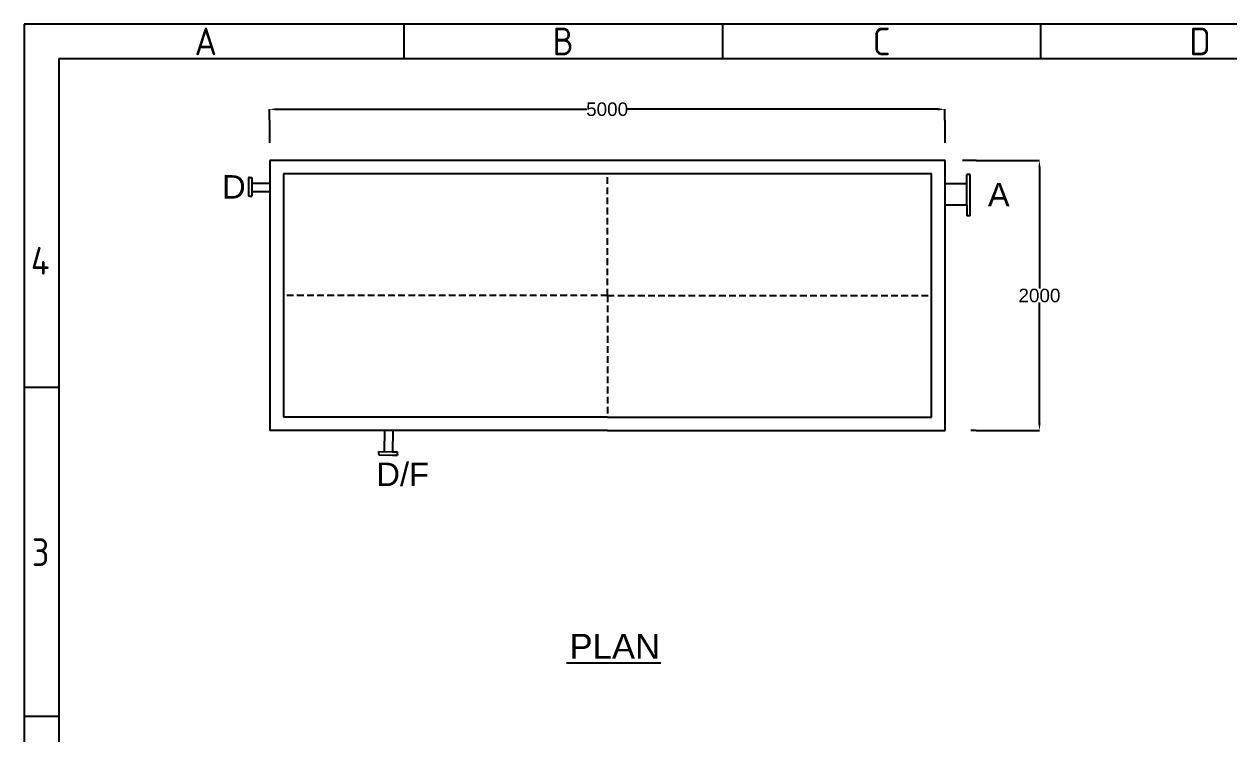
# Model space of a CAD drawing. Header units: millimetres. Extents: x 84766 to 187062, y 11889 to 33738.
# Drawn here: x 85023 to 93944, y 17143 to 22397 of the extents above; entities that cross this region are included whole.
import ezdxf
from ezdxf.enums import TextEntityAlignment as Align

# ---------------------------------------------------------------- set-up
doc = ezdxf.new("R2010")
doc.units = ezdxf.units.MM
doc.header["$LTSCALE"] = 200
doc.header["$MEASUREMENT"] = 0
doc.linetypes.add('CENTER', pattern=[50.8, 31.75, -6.35, 6.35, -6.35])
doc.linetypes.add('HIDDEN', pattern=[0.375, 0.25, -0.125])
doc.layers.add('CEN', color=231, linetype='CENTER')
doc.layers.add('EQTXT', color=6, linetype='Continuous')
doc.styles.add('ISOCP', font='isocp.shx')
doc.styles.get("Standard").update_dxf_attribs({"font": 'arial.ttf'})
doc.dimstyles.get("Standard").update_dxf_attribs({"dimtxt": 100, "dimasz": 50, "dimexe": 0.18, "dimexo": 20, "dimgap": 0.5, "dimtad": 0, "dimtih": 1, "dimtoh": 1, "dimdec": 0, "dimzin": 0, "dimdsep": 46, "dimtxsty": 'Standard', "dimcen": 0.09, "dimadec": 0, "dimazin": 0, "dimtfac": 1, "dimtdec": 0, "dimtofl": 0, "dimtmove": 0, "dimatfit": 3, "dimfxl": 1, "dimtolj": 1, "dimtzin": 0, "dimarcsym": 0})

# ---------------------------------------------------------------- blocks, each defined once
blk = doc.blocks.new('*D46')
at = {"color": 0, "lineweight": -2, "transparency": 16777216}
for p, q in [((86839.6, 21685.4), (86839.6, 21767)), ((86889.6, 21766.8), (89190.2, 21766.8)), ((91790.1, 21766.8), (89489.5, 21766.8)), ((91840.1, 21685.4), (91840.1, 21767))]:
    blk.add_line(p, q, dxfattribs=at)
at = {"color": 0, "linetype": 'Continuous', "lineweight": -2, "transparency": 16777216}
for points in [[(86889.6, 21775.1), (86889.6, 21758.4), (86839.6, 21766.8)], [(91790.1, 21775.1), (91790.1, 21758.4), (91840.1, 21766.8)]]:
    blk.add_solid(points, dxfattribs=at)
at = {"layer": 'Defpoints', "color": 0, "linetype": 'Continuous', "lineweight": -2, "transparency": 16777216}
for p in [(91840.1, 21766.8), (86839.6, 21665.4), (91840.1, 21665.4)]:
    blk.add_point(p, dxfattribs=at)
at = {"color": 0, "linetype": 'Continuous', "lineweight": -2, "transparency": 16777216, "insert": (89339.8, 21766.8), "char_height": 100, "attachment_point": 5}
blk.add_mtext('\\A1;5000', dxfattribs=at)
blk = doc.blocks.new('*D47')
at = {"color": 0, "lineweight": -2, "transparency": 16777216}
for p, q in [((92072.8, 21386.6), (92541.4, 21386.6)), ((92541.2, 21336.6), (92541.2, 20439.6)), ((92541.2, 19439.4), (92541.2, 20336.4)), ((92072.8, 19389.4), (92541.4, 19389.4))]:
    blk.add_line(p, q, dxfattribs=at)
at = {"color": 0, "linetype": 'Continuous', "lineweight": -2, "transparency": 16777216}
for points in [[(92532.9, 21336.6), (92549.5, 21336.6), (92541.2, 21386.6)], [(92532.9, 19439.4), (92549.5, 19439.4), (92541.2, 19389.4)]]:
    blk.add_solid(points, dxfattribs=at)
at = {"layer": 'Defpoints', "color": 0, "linetype": 'Continuous', "lineweight": -2, "transparency": 16777216}
for p in [(92052.8, 21386.6), (92052.8, 19389.4), (92541.2, 19389.4)]:
    blk.add_point(p, dxfattribs=at)
at = {"color": 0, "linetype": 'Continuous', "lineweight": -2, "transparency": 16777216, "insert": (92541.2, 20388), "char_height": 100, "attachment_point": 5}
blk.add_mtext('\\A1;2000', dxfattribs=at)

msp = doc.modelspace()

# ---------------------------------------------------------------- linework, layer by layer
at = {"color": 0}
for p, q in [((99907.7, 22397.5), (85022.7, 22397.5)), ((85022.7, 22397.5), (85022.7, 12145.1)), ((87835.5, 22397.5), (87835.5, 22141.2)), ((90193.5, 22397.5), (90193.5, 22141.2)), ((92551.6, 22141.2), (92551.6, 22397.5)), ((99651.3, 22141.2), (85279, 22141.2)), ((85279, 22141.2), (85279, 12401.4)), ((85279, 19706.2), (85022.7, 19706.2)), ((85279, 17271.3), (85022.7, 17271.3))]:
    msp.add_line(p, q, dxfattribs=at)
at = {"linetype": 'Continuous', "lineweight": -2}
for p, q in [((86839.6, 21685.4), (86839.6, 21518.9)), ((91840.1, 21688.7), (91840.1, 21518.5)), ((91843.1, 21388.9), (86843.1, 21388.9)), ((86843.1, 21388.9), (86843.1, 19388.9)), ((91843.1, 19388.9), (91843.1, 21388.9)), ((92072.8, 21386.6), (91970.7, 21386.6)), ((86691.6, 21262), (86684.3, 21262)), ((86684.3, 21262), (86684.4, 21185.7)), ((86691.6, 21262), (86709.1, 21262)), ((91743.1, 21288.9), (86943.1, 21288.9)), ((86943.1, 21288.9), (86943.1, 19488.9)), ((91743.1, 19488.9), (91743.1, 21288.9)), ((92002.4, 21192), (92002.4, 21284.6)), ((92027.8, 20978.7), (92027.8, 21284.7)), ((86684.4, 21162.3), (86684.4, 21123.2)), ((86684.4, 21157.9), (86684.4, 21157.9)), ((86709.1, 21219.9), (86843.1, 21219.9)), ((86709.2, 21162.1), (86709.2, 21123.2)), ((86709.2, 21157.9), (86843.1, 21157.9)), ((92002.4, 21215.4), (91843.1, 21215.4)), ((86691.7, 21123.2), (86684.4, 21123.2)), ((86691.7, 21123.2), (86709.2, 21123.2)), ((92002.5, 21057.2), (91843.1, 21057.2)), ((92002.5, 21057.2), (92003, 20978.7)), ((92027.8, 20978.7), (92002.9, 20978.7)), ((89343.1, 19488.9), (86943.1, 19488.9)), ((89343.1, 19488.9), (91743.1, 19488.9)), ((89343.1, 19388.9), (86843.1, 19388.9)), ((87692.2, 19232.5), (87692.8, 19389.1)), ((87754.2, 19232.3), (87754.8, 19388.9)), ((89343.1, 19388.9), (91843.1, 19388.9)), ((91843.1, 19388.9), (91843.1, 19388.9)), ((92072.8, 19389.4), (92032.5, 19389.4)), ((87650, 19215), (87650.1, 19232.6)), ((87650, 19215), (87650, 19207.8)), ((87650, 19207.8), (87726.3, 19207.6)), ((87749.8, 19207.5), (87788.8, 19207.4)), ((87750, 19232.3), (87788.9, 19232.2)), ((87754.1, 19207.5), (87754.1, 19207.5)), ((87788.8, 19214.6), (87788.9, 19232.2)), ((87788.8, 19214.6), (87788.8, 19207.4))]:
    msp.add_line(p, q, dxfattribs=at)
at = {"color": 7, "linetype": 'ByBlock'}
for p, q in [((86684.3, 21262), (86684.4, 21162.3)), ((86709.1, 21262), (86709.2, 21162.1)), ((92027.8, 21284.7), (92002.4, 21284.6)), ((92002.5, 21057.2), (92002.4, 21192)), ((87650, 19207.8), (87749.8, 19207.5)), ((87650.1, 19232.6), (87750, 19232.3))]:
    msp.add_line(p, q, dxfattribs=at)
at = {"layer": 'CEN', "color": 3, "linetype": 'ByBlock'}
for p, q in [((89038.8, 17670), (89471.3, 17670)), ((89471.3, 17670), (89738, 17670))]:
    msp.add_line(p, q, dxfattribs=at)
at = {"layer": 'EQTXT', "color": 7, "linetype": 'HIDDEN'}
for q in [(89343.1, 21288.9), (86943.1, 20388.9), (89343.1, 19488.9), (91743.1, 20388.9)]:
    msp.add_line((89343.1, 20388.9), q, dxfattribs=at)

# ---------------------------------------------------------------- texts
at = {"color": 0, "style": 'ISOCP'}
for s, p in [('A', (86368.1, 22269.3)), ('B', (89014.5, 22269.3)), ('C', (91372.6, 22269.3)), ('D', (93730.6, 22269.3)), ('4', (85141.9, 20645.4)), ('3', (85144.9, 18488.8))]:
    msp.add_text(s, height=205, dxfattribs=at).set_placement(p, align=Align.MIDDLE)
at = {"layer": 'CEN', "color": 3, "linetype": 'ByBlock'}
msp.add_text('PLAN', height=184.15, dxfattribs=at).set_placement((89060.8, 17699.3))
at = {"layer": 'EQTXT', "color": 7, "linetype": 'ByBlock', "attachment_point": 1}
for s, insert, char_height in [('D', (86488.8, 21279.3), 173.2), ('A', (92159.5, 21221.5), 173.2), ('D/F', (87631.4, 19151.4), 173.23)]:
    msp.add_mtext(s, dxfattribs=dict(at, insert=insert, char_height=char_height))

# ---------------------------------------------------------------- dimensions: what is measured, and where the dimension line sits
at = {"linetype": 'Continuous', "lineweight": -2}
dim = msp.add_linear_dim(base=(91840.1, 21766.8), p1=(86839.6, 21665.4), p2=(91840.1, 21665.4), text='5000', dimstyle='Standard', override={"dimfxl": 110}, dxfattribs=at)
dim.commit()
dim.dimension.update_dxf_attribs({"geometry": '*D46', "text_midpoint": (89339.8, 21766.8)})
dim = msp.add_linear_dim(base=(92541.2, 19389.4), p1=(92052.8, 21386.6), p2=(92052.8, 19389.4), angle=90, text='2000', dimstyle='Standard', override={"dimfxl": 110}, dxfattribs=at)
dim.commit()
dim.dimension.update_dxf_attribs({"geometry": '*D47', "text_midpoint": (92541.2, 20388)})

doc.saveas('drawing.dxf')
